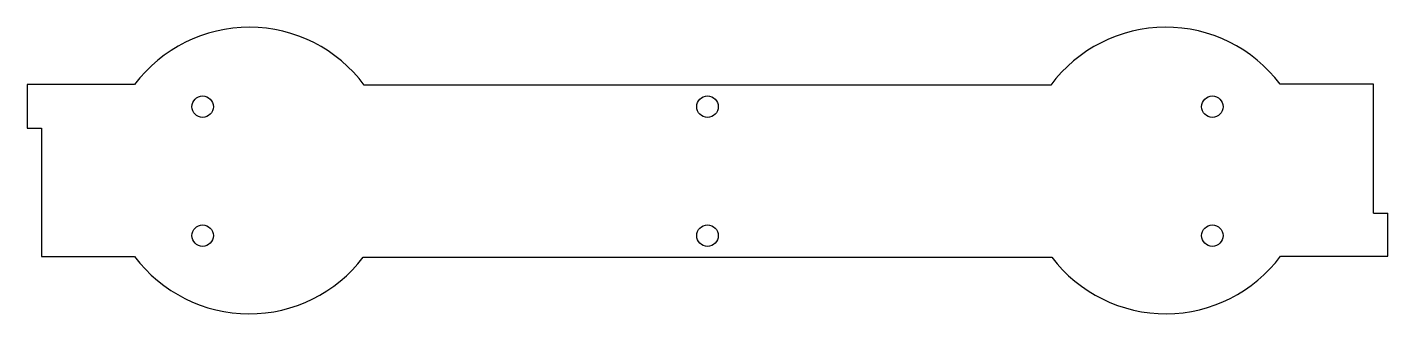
# Model space of a CAD drawing. Header units: metres. Extents: x 2389 to 2769, y 850 to 930.
import ezdxf

# ---------------------------------------------------------------- set-up
doc = ezdxf.new("R2010")
doc.units = ezdxf.units.M

msp = doc.modelspace()

# ---------------------------------------------------------------- linework, layer by layer
at = {"color": 250, "linetype": 'Continuous'}
for p, q in [((2419, 914), (2389, 914)), ((2389, 914), (2389, 901.81)), ((2674.86, 913.81), (2483.14, 913.81)), ((2765, 914.1), (2738.93, 914.1)), ((2765, 878.1), (2765, 914.1)), ((2389, 901.81), (2393, 901.81)), ((2393, 901.81), (2393, 866)), ((2765, 878.1), (2769, 878.1)), ((2769, 866.1), (2769, 878.1)), ((2393, 866), (2419, 866)), ((2482.86, 865.81), (2675.14, 865.81)), ((2739.07, 866.1), (2769, 866.1))]:
    msp.add_line(p, q, dxfattribs=at)
for centre in [(2438, 907.81), (2579, 907.81), (2720, 907.81), (2438, 871.81), (2579, 871.81), (2720, 871.81)]:
    msp.add_circle(centre, 3, dxfattribs=at)
for centre, start, end in [((2451, 890), 36.5286, 143.1301), ((2707, 890), 37.0411, 143.4714), ((2451, 890), 216.8699, 322.7872), ((2707, 890), 217.2128, 323.301)]:
    msp.add_arc(centre, 40, start, end, dxfattribs=at)

doc.saveas('drawing.dxf')
